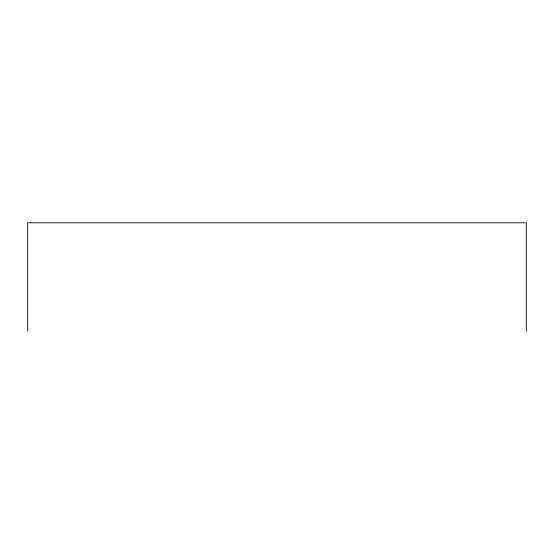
<?xml version="1.0" encoding="UTF-8"?>
<svg xmlns="http://www.w3.org/2000/svg" width="554" height="554" viewBox="0 0 554 554"><rect width="100%" height="100%" fill="white"/><g stroke="black" fill="none" stroke-linecap="round" stroke-linejoin="round"><path stroke-width="0.83" d="M526.3 331.216L526.3 222.784L27.7 222.784L27.7 331.216"/></g></svg>
